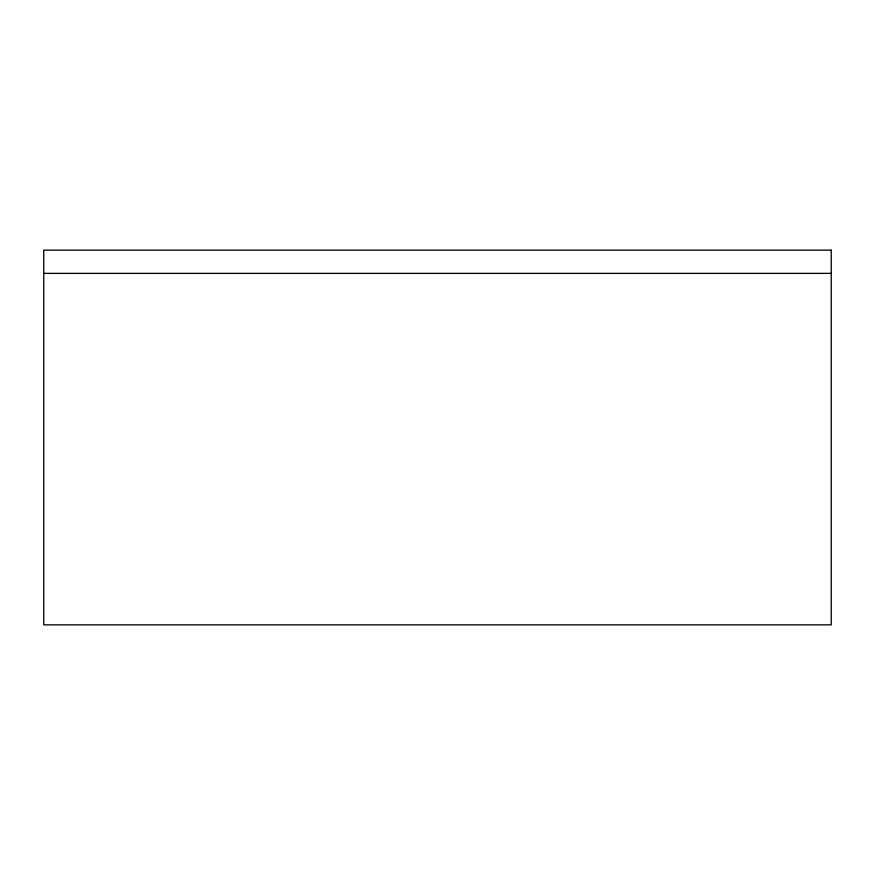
<?xml version="1.0" encoding="UTF-8"?>
<svg xmlns="http://www.w3.org/2000/svg" width="875" height="875" viewBox="0 0 875 875"><rect width="100%" height="100%" fill="white"/><g stroke="black" fill="none" stroke-linecap="round" stroke-linejoin="round"><path stroke-width="1.31" d="M43.75 273.372L831.25 273.372M831.25 250.152L43.75 250.152L43.75 624.848L831.25 624.848L831.25 250.152"/></g></svg>
